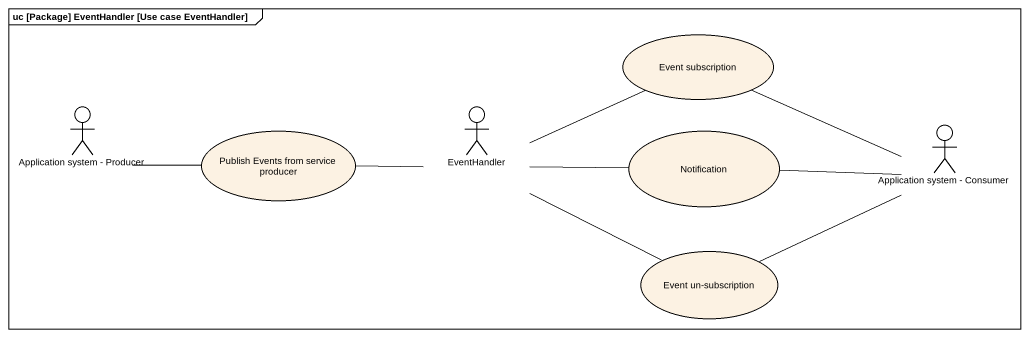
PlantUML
@startuml
mainframe uc [Package] EventHandler [Use case EventHandler]
usecase "Event subscription" as Event_subscription
actor "Application system - Producer" as Application_system_Producer
usecase "Publish Events from service producer" as Publish_Events_from_service
actor EventHandler
usecase Notification
actor "Application system - Consumer" as Application_system_Consumer
usecase "Event un-subscription" as Event_un_subscription
Event_subscription -left- EventHandler
Application_system_Producer -right- Publish_Events_from_service
Publish_Events_from_service -right- EventHandler
EventHandler -right- Notification
Notification -right- Application_system_Consumer
Application_system_Consumer -left- Event_subscription
Application_system_Consumer -left- Event_un_subscription
Event_un_subscription -left- EventHandler
@enduml
